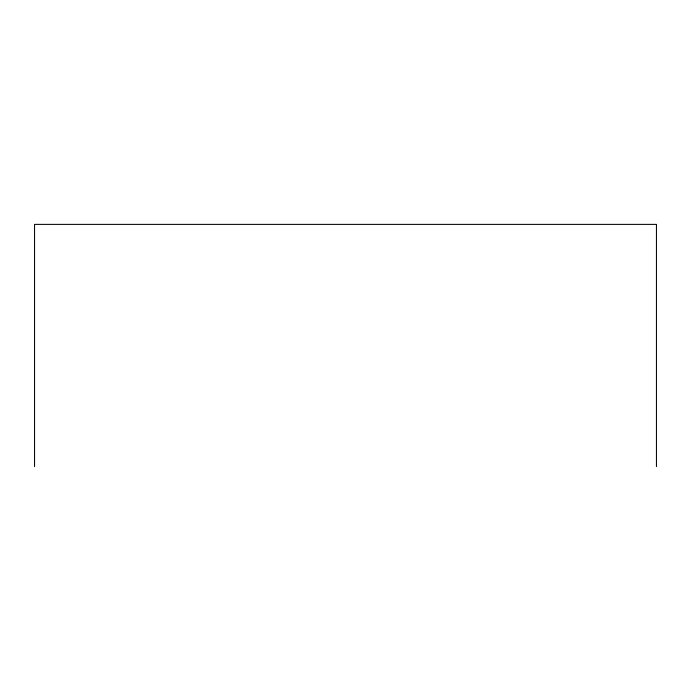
<?xml version="1.0" encoding="UTF-8"?>
<svg xmlns="http://www.w3.org/2000/svg" width="691" height="691" viewBox="0 0 691 691"><rect width="100%" height="100%" fill="white"/><g stroke="black" fill="none" stroke-linecap="round" stroke-linejoin="round"><path stroke-width="1.04" d="M656.45 466.615L656.45 224.385L34.55 224.385L34.55 466.615"/></g></svg>
